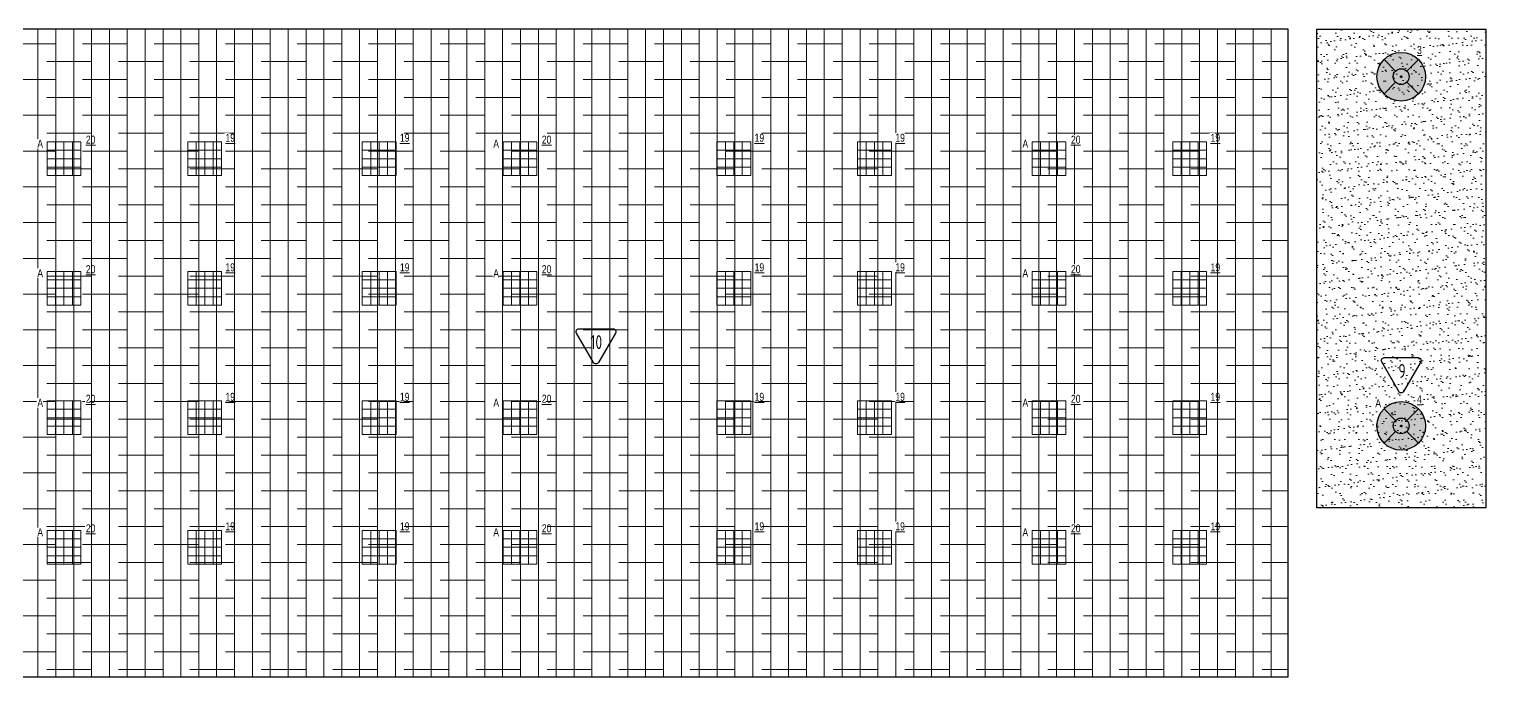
# Model space of a CAD drawing. Header units: millimetres. Extents: x -510890 to 418982, y -118257 to 141350.
# Drawn here: x -45914 to -20036, y 115851 to 127351 of the extents above; entities that cross this region are included whole.
import ezdxf

# ---------------------------------------------------------------- set-up
doc = ezdxf.new("R2010")
doc.units = ezdxf.units.MM
for name, color, linetype, lineweight in [('_ЭОМ_ОБЩ_Освещение_текст тип светильника', 172, 'Continuous', 50), ('_ЭОМ_светильник А', 1, 'Continuous', 35), ('_ЭОМ_светильник Р', 4, 'Continuous', 35)]:
    doc.layers.add(name, color=color, linetype=linetype, lineweight=lineweight)
doc.layers.add('X-ref Light', color=250, linetype='Continuous')
doc.layers.add('X-ref Light Emergency', color=249, linetype='Continuous')
doc.layers.add('АР_Потолок_Покраска', color=7, linetype='Continuous', lineweight=5, true_color=0x007399)
doc.layers.add('АР_Потолок_сетка', color=7, linetype='Continuous', lineweight=0, true_color=0x636466)
doc.layers.get('X-ref Light').off()
doc.styles.add('ISOCPEUR', font='isocpeur.ttf', dxfattribs={"height": 799.9999999999999})
doc.styles.add('ГОСТ', font='cad.shx', dxfattribs={"width": 0.8})

# ---------------------------------------------------------------- blocks, each defined once
blk = doc.blocks.new('подвесной светильник люстра')
at = {"true_color": 0xf8f6b0, "transparency": 33554687}
h = blk.add_hatch(color=51, dxfattribs=at)
h.dxf.hatch_style = 1
edge = h.paths.add_edge_path()
edge.add_ellipse((0, 0), major_axis=(-431.6666666666836, 0), ratio=0.9999999999999278, start_angle=225.0000000000021, end_angle=314.9999999999979)
edge.add_line((-305.234427212194, 305.234427212194), (-98.99494936611666, 98.99494936611666))
edge.add_ellipse((0, 0), major_axis=(-140.0000000000049, 0), ratio=0.9999999999999304, start_angle=225.000000000002, end_angle=314.999999999998, ccw=False)
edge.add_line((98.99494936612066, 98.99494936611336), (305.2344272121939, 305.2344272121939))
edge = h.paths.add_edge_path()
edge.add_ellipse((0, 0), major_axis=(-140.0000000000049, 0), ratio=0.9999999999999304, start_angle=314.999999999998, end_angle=405.000000000002, ccw=False)
edge.add_line((-98.99494936611666, 98.99494936611666), (-305.234427212194, 305.234427212194))
edge.add_ellipse((0, 0), major_axis=(-431.6666666666836, 0), ratio=0.9999999999999278, start_angle=314.9999999999979, end_angle=405.0000000000014)
edge.add_line((-305.2344272121976, -305.2344272121903), (-98.99494936611669, -98.99494936611666))
edge = h.paths.add_edge_path()
edge.add_ellipse((0, 0), major_axis=(-140.0000000000049, 0), ratio=0.9999999999999304, start_angle=405.000000000002, end_angle=494.999999999998, ccw=False)
edge.add_line((-98.99494936611664, -98.99494936611677), (-305.2344272121976, -305.2344272121903))
edge.add_ellipse((0, 0), major_axis=(-431.6666666666836, 0), ratio=0.9999999999999278, start_angle=405.0000000000014, end_angle=494.9999999999979)
edge.add_line((305.234427212194, -305.234427212194), (98.99494936611669, -98.99494936611666))
edge = h.paths.add_edge_path()
edge.add_ellipse((0, 0), major_axis=(-431.6666666666836, 0), ratio=0.9999999999999278, start_angle=494.9999999999979, end_angle=585.0000000000022)
edge.add_line((305.234427212194, 305.2344272121939), (98.99494936612007, 98.99494936611276))
edge.add_ellipse((0, 0), major_axis=(-140.0000000000049, 0), ratio=0.9999999999999304, start_angle=494.999999999998, end_angle=585.000000000002, ccw=False)
edge.add_line((98.99494936611674, -98.99494936611666), (305.2344272121939, -305.234427212194))
edge = h.paths.add_edge_path()
edge.add_ellipse((0, 0), major_axis=(-140.0000000000049, 0), ratio=0.9999999999999304, start_angle=494.999999999998, end_angle=585.0000000000019)
edge.add_ellipse((0, 0), major_axis=(-140.0000000000049, 0), ratio=0.9999999999999304, start_angle=225.000000000002, end_angle=314.999999999998)
edge.add_ellipse((0, 0), major_axis=(-140.0000000000049, 0), ratio=0.9999999999999304, start_angle=314.999999999998, end_angle=405.000000000002)
edge.add_ellipse((0, 0), major_axis=(-140.0000000000049, 0), ratio=0.9999999999999304, start_angle=405.000000000002, end_angle=494.999999999998)
edge = h.paths.add_edge_path(flags=16)
edge.add_ellipse((0, 0), major_axis=(-14.00000000000909, 0), ratio=0.9999999999987021, start_angle=0, end_angle=360)
at = {"color": 0, "linetype": 'ByBlock', "lineweight": -2}
for points in [[(-305.2344272121991, 305.2344272121991), (-98.99494936611154, 98.99494936611154)], [(305.2344272121991, 305.2344272121991), (98.99494936611882, 98.99494936611154)], [(-98.99494936611154, -98.99494936611154), (-305.2344272121918, -305.2344272121845)], [(98.99494936611154, -98.99494936611154), (305.2344272121991, -305.2344272121991)]]:
    blk.add_lwpolyline(points, dxfattribs=at)
for major_axis, ratio, start_param, end_param in [((-431.6666666666836, 0), 0.9999999999999278, 3.926990816987278, 10.21017612416686), ((-140.0000000000049, 0), 0.9999999999999304, 3.926990816987276, 10.21017612416686), ((-140.0000000000049, 0), 0.9999999999999304, 3.926990816987276, 10.21017612416686), ((-14.00000000000909, 0), 0.9999999999987021, 3.926990816987891, 10.21017612416748)]:
    blk.add_ellipse((0, 0), major_axis=major_axis, ratio=ratio, start_param=start_param, end_param=end_param, dxfattribs=at)
blk = doc.blocks.new('RVE-PRIME-STRONG-595-N')
at = {"color": 0, "linetype": 'ByBlock', "lineweight": -2, "ltscale": 40}
blk.add_lwpolyline([(300, -300), (-300, -300), (-300, 300), (300, 300)], close=True, dxfattribs=at)
for points in [[(-150, 300), (-150, -300)], [(0, 300), (0, -300)], [(150, 300), (150, -300)], [(-300, 150), (300, 150)], [(-300, 0), (300, 0)], [(-300, -150), (300, -150)]]:
    blk.add_lwpolyline(points, dxfattribs=at)
blk = doc.blocks.new('A$Cf5012a0c')
at = {"layer": '_ЭОМ_светильник А', "color": 18, "lineweight": 18, "ltscale": 100, "true_color": 0x000000}
for name, p in [('RVE-PRIME-STRONG-595-N', (27445.23501745914, 9600.604270808108)), ('RVE-PRIME-STRONG-595-N', (35545.23501745914, 9600.604270808108)), ('RVE-PRIME-STRONG-595-N', (44945.23501745914, 9600.604270808108)), ('RVE-PRIME-STRONG-595-N', (27445.23501745914, 7300.604270808108)), ('RVE-PRIME-STRONG-595-N', (35545.23501745914, 7300.604270808108)), ('RVE-PRIME-STRONG-595-N', (44945.23501745914, 7300.604270808108)), ('RVE-PRIME-STRONG-595-N', (27445.23501745914, 5000.604270808108)), ('RVE-PRIME-STRONG-595-N', (35545.23501745914, 5000.604270808108)), ('RVE-PRIME-STRONG-595-N', (44945.23501745914, 5000.604270808108)), ('подвесной светильник люстра', (51201.13019541628, 4855.942670983844)), ('RVE-PRIME-STRONG-595-N', (27445.23501745914, 2700.604270808108)), ('RVE-PRIME-STRONG-595-N', (35545.23501745914, 2700.604270808108)), ('RVE-PRIME-STRONG-595-N', (44945.23501745914, 2700.604270808108))]:
    blk.add_blockref(name, p, dxfattribs=at)
at = {"layer": '_ЭОМ_светильник Р', "color": 18, "lineweight": 18, "ltscale": 100, "true_color": 0x000000}
for name, p in [('подвесной светильник люстра', (51201.13019541628, 11055.94267098384)), ('RVE-PRIME-STRONG-595-N', (29945.23501745914, 9600.604270808108)), ('RVE-PRIME-STRONG-595-N', (33045.23501745914, 9600.604270808108)), ('RVE-PRIME-STRONG-595-N', (39345.23501745914, 9600.604270808108)), ('RVE-PRIME-STRONG-595-N', (41845.23501745914, 9600.604270808108)), ('RVE-PRIME-STRONG-595-N', (47445.23501745914, 9600.604270808108)), ('RVE-PRIME-STRONG-595-N', (29945.23501745914, 7300.604270808108)), ('RVE-PRIME-STRONG-595-N', (33045.23501745914, 7300.604270808108)), ('RVE-PRIME-STRONG-595-N', (39345.23501745914, 7300.604270808108)), ('RVE-PRIME-STRONG-595-N', (41845.23501745914, 7300.604270808108)), ('RVE-PRIME-STRONG-595-N', (47445.23501745914, 7300.604270808108)), ('RVE-PRIME-STRONG-595-N', (29945.23501745914, 5000.604270808108)), ('RVE-PRIME-STRONG-595-N', (33045.23501745914, 5000.604270808108)), ('RVE-PRIME-STRONG-595-N', (39345.23501745914, 5000.604270808108)), ('RVE-PRIME-STRONG-595-N', (41845.23501745914, 5000.604270808108)), ('RVE-PRIME-STRONG-595-N', (47445.23501745914, 5000.604270808108)), ('RVE-PRIME-STRONG-595-N', (29945.23501745914, 2700.604270808108)), ('RVE-PRIME-STRONG-595-N', (33045.23501745914, 2700.604270808108)), ('RVE-PRIME-STRONG-595-N', (39345.23501745914, 2700.604270808108)), ('RVE-PRIME-STRONG-595-N', (41845.23501745914, 2700.604270808108)), ('RVE-PRIME-STRONG-595-N', (47445.23501745914, 2700.604270808108))]:
    blk.add_blockref(name, p, dxfattribs=at)
at = {"layer": 'X-ref Light Emergency', "color": 18, "linetype": 'ByBlock', "lineweight": 18, "ltscale": 40, "true_color": 0x000000}
for name, p in [('подвесной светильник люстра', (51201.13019541628, 11055.94267098384)), ('RVE-PRIME-STRONG-595-N', (44945.23501745914, 9600.604270808108)), ('RVE-PRIME-STRONG-595-N', (47445.23501745914, 9600.604270808108)), ('RVE-PRIME-STRONG-595-N', (44945.23501745914, 7300.604270808108)), ('RVE-PRIME-STRONG-595-N', (47445.23501745914, 7300.604270808108)), ('RVE-PRIME-STRONG-595-N', (44945.23501745914, 5000.604270808108)), ('RVE-PRIME-STRONG-595-N', (47445.23501745914, 5000.604270808108)), ('подвесной светильник люстра', (51201.13019541628, 4855.942670983844)), ('RVE-PRIME-STRONG-595-N', (44945.23501745914, 2700.604270808108)), ('RVE-PRIME-STRONG-595-N', (47445.23501745914, 2700.604270808108))]:
    blk.add_blockref(name, p, dxfattribs=at)
at = {"layer": '_ЭОМ_ОБЩ_Освещение_текст тип светильника', "color": 18, "lineweight": 18, "ltscale": 40, "true_color": 0x000000, "char_height": 142.1875, "width": 55.871829552576, "attachment_point": 1, "style": 'ГОСТ', "bg_fill": 3, "box_fill_scale": 1.1, "bg_fill_color": 256, "bg_fill_transparency": 0}
for s, insert in [('{\\L3}', (51482.50196878985, 11601.44292872227)), ('{\\L20}', (27834.70331433066, 10009.11902810857)), ('{\\L19}', (30314.89559273818, 10043.61947244444)), ('{\\L19}', (33414.89559273818, 10043.61947244444)), ('{\\L20}', (35934.70331433066, 10009.11902810857)), ('{\\L19}', (39714.89559273818, 10043.61947244444)), ('{\\L19}', (42214.89559273818, 10043.61947244444)), ('{\\L20}', (45334.70331433066, 10009.11902810857)), ('{\\L19}', (47814.89559273818, 10043.61947244444)), ('{\\L20}', (27834.70331433066, 7709.119028108573)), ('{\\L19}', (30314.89559273818, 7743.619472444436)), ('{\\L19}', (33414.89559273818, 7743.619472444436)), ('{\\L20}', (35934.70331433066, 7709.119028108573)), ('{\\L19}', (39714.89559273818, 7743.619472444436)), ('{\\L19}', (42214.89559273818, 7743.619472444436)), ('{\\L20}', (45334.70331433066, 7709.119028108573)), ('{\\L19}', (47814.89559273818, 7743.619472444436)), ('{\\L19}', (30314.89559273818, 5443.619472444436)), ('{\\L19}', (33414.89559273818, 5443.619472444436)), ('{\\L19}', (39714.89559273818, 5443.619472444436)), ('{\\L19}', (42214.89559273818, 5443.619472444436)), ('{\\L19}', (47814.89559273818, 5443.619472444436)), ('{\\L20}', (27834.70331433066, 5409.119028108573)), ('{\\L20}', (35934.70331433066, 5409.119028108573)), ('{\\L20}', (45334.70331433066, 5409.119028108573)), ('{\\L4}', (51482.50196878985, 5401.442928722274)), ('{\\L20}', (27834.70331433066, 3109.119028108573)), ('{\\L19}', (30314.89559273818, 3143.619472444436)), ('{\\L19}', (33414.89559273818, 3143.619472444436)), ('{\\L20}', (35934.70331433066, 3109.119028108573)), ('{\\L19}', (39714.89559273818, 3143.619472444436)), ('{\\L19}', (42214.89559273818, 3143.619472444436)), ('{\\L20}', (45334.70331433066, 3109.119028108573)), ('{\\L19}', (47814.89559273818, 3143.619472444436))]:
    blk.add_mtext(s, dxfattribs=dict(at, insert=insert))
at = {"layer": '_ЭОМ_светильник А', "color": 18, "lineweight": 18, "ltscale": 100, "true_color": 0x000000, "char_height": 142.1875, "width": 86.04374658316377, "attachment_point": 1, "style": 'ГОСТ', "bg_fill": 3, "box_fill_scale": 1.1, "bg_fill_color": 256, "bg_fill_transparency": 0}
for insert in [(26972.8076786676, 9937.461182270461), (35072.8076786676, 9937.461182270461), (44472.8076786676, 9937.461182270461), (26972.8076786676, 7637.461182270461), (35072.8076786676, 7637.461182270461), (44472.8076786676, 7637.461182270461), (26972.8076786676, 5337.461182270461), (35072.8076786676, 5337.461182270461), (44472.8076786676, 5337.461182270461), (50741.34265930345, 5330.784237713495), (26972.8076786676, 3037.461182270461), (35072.8076786676, 3037.461182270461), (44472.8076786676, 3037.461182270461)]:
    blk.add_mtext('А', dxfattribs=dict(at, insert=insert))

msp = doc.modelspace()

# ---------------------------------------------------------------- hatches: boundary and pattern name
at = {"layer": 'АР_Потолок_Покраска'}
h = msp.add_hatch(dxfattribs=at)
h.set_pattern_fill('AR-SAND', color=256, scale=5)
h.set_pattern_definition([(37.50000000000001, (-228562.5355962172, 92479.56216568893), (-8.000156479920228, 244.7066186646712), [0, -193.04, 0, -215.9, 0, -206.375]), (7.499999999999999, (-228562.5355962172, 92479.56216568893), (224.7616415690013, 358.4125502841771), [0, -104.14, 0, -173.99, 0, -66.67500000000001]), (327.5, (-228718.7455962172, 92479.56216568893), (395.496185120729, 0.718592339272881), [0, -63.5, 0, -228.6, 0, -298.45]), (317.5, (-228718.7455962172, 92479.56216568893), (381.7782262361486, 111.4646616286082), [0, -31.75, 0, -149.86, 0, -171.45])])
h.paths.add_polyline_path([(-20035.75909551533, 127350.6824583525), (-20035.75909551539, 118850.6824583525), (-23035.75909551533, 118850.6824583525), (-23035.75909551539, 127350.6824583525)])
at = {"layer": 'АР_Потолок_сетка'}
h = msp.add_hatch(dxfattribs=at)
h.set_pattern_fill('ANSI38', color=256, scale=100, angle=45)
h.set_pattern_definition([(90, (-28930.73670896448, 113120.8928333039), (-317.5, 0), []), (180, (-28930.73670896448, 113120.8928333039), (-635, -317.4999999999999), [793.75, -476.25])])
h.paths.add_polyline_path([(-23545.75909551539, 127350.6824583525), (-47095.75909707361, 127350.6824583525), (-47095.7590955153, 115850.6824583525), (-23545.75909551539, 115850.6824583525)])

# ---------------------------------------------------------------- linework, layer by layer
for points in [[(-23545.75909551539, 127350.6824583525), (-47095.75909707361, 127350.6824583525), (-47095.7590955153, 115850.6824583525), (-23545.75909551539, 115850.6824583525)], [(-20035.75909551533, 127350.6824583525), (-20035.75909551539, 118850.6824583525), (-23035.75909551533, 118850.6824583525), (-23035.75909551539, 127350.6824583525)]]:
    msp.add_lwpolyline(points, close=True)
for points in [[(-36147.76774188763, 122030.774044508), (-35541.54980115828, 122030.7740445077, -0.5773494962845065), (-35498.24855204139, 121955.7742818121), (-35801.35743655791, 121430.7742936039, -0.5773541042744643), (-35887.96026456941, 121430.7742936039), (-36191.06892653313, 121955.7738963406, -0.5773491286020777), (-36147.76774188763, 122030.774044508, -1.710881644036777e-06)], [(-21842.9735478634, 121518.2093992644), (-21236.75560713405, 121518.2093992642, -0.5773494962845065), (-21193.45435801716, 121443.2096365685), (-21496.56324253368, 120918.2096483604, -0.5773541042744643), (-21583.16607054518, 120918.2096483604), (-21886.2747325089, 121443.209251097, -0.5773491286020777), (-21842.9735478634, 121518.2093992644, -1.710881644036777e-06)]]:
    msp.add_lwpolyline(points, format="xyb")

# ---------------------------------------------------------------- block references
at = {"layer": 'X-ref Light Emergency', "linetype": 'ByBlock', "ltscale": 40}
for p in [(-21539.86391755802, 126506.0208585283), (-21539.86391755802, 120306.0208585283)]:
    msp.add_blockref('подвесной светильник люстра', p, dxfattribs=at)

# ---------------------------------------------------------------- texts
at = {"char_height": 250, "width": 294.3337657886732, "attachment_point": 1, "style": 'ISOCPEUR'}
for s, insert in [('{\\W0.7;10}', (-35942.31914586897, 121918.6920089888)), ('{\\W0.7;9}', (-21589.28130973576, 121406.1273637452))]:
    msp.add_mtext(s, dxfattribs=dict(at, insert=insert))

# ---------------------------------------------------------------- next in the draw order: block references
at = {"layer": 'X-ref Light', "color": 18, "lineweight": 30, "true_color": 0x000000}
msp.add_blockref('A$Cf5012a0c', (-72740.99411297434, 115450.0781875445), dxfattribs=at)

doc.saveas('drawing.dxf')
